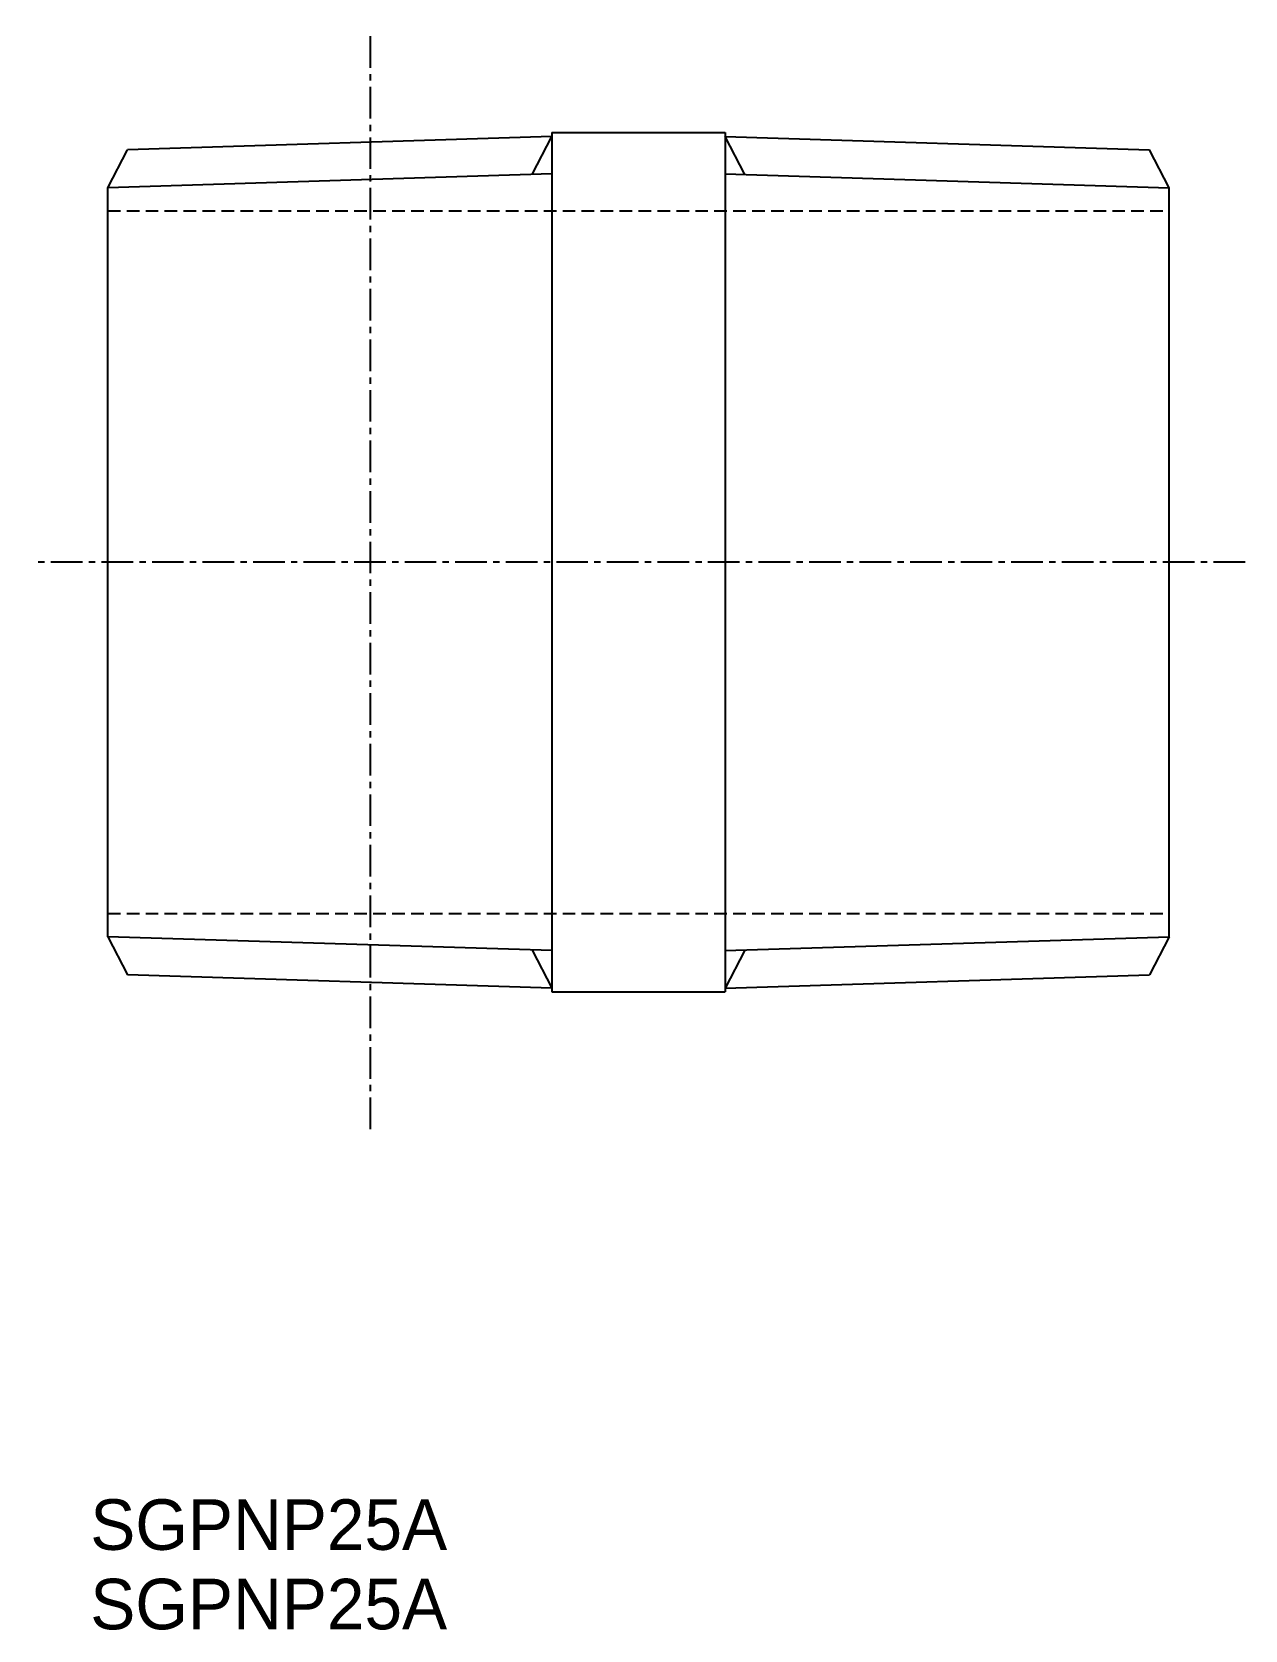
# Model space of a CAD drawing. Extents: x -50.5 to -2.5, y 61.8 to 125.
import ezdxf

# ---------------------------------------------------------------- set-up
doc = ezdxf.new("R2010")
doc.units = 0
doc.linetypes.add('CENTER', pattern=[2, 1.25, -0.25, 0.25, -0.25])
doc.linetypes.add('DASHED', pattern=[0.75, 0.5, -0.25])
doc.layers.get('0').update_dxf_attribs({"linetype": 'CONTINUOUS'})
doc.layers.add('CENTER', color=1, linetype='CENTER')

msp = doc.modelspace()

# ---------------------------------------------------------------- linework, layer by layer
at = {"color": 7, "linetype": 'CONTINUOUS'}
for p, q in [((-29.9, 120.86), (-46.69, 120.336)), ((-29.9, 121.011), (-23.046, 121.011)), ((-29.9, 121.011), (-29.9, 87.011)), ((-23.046, 121.011), (-23.046, 87.011)), ((-23.046, 120.86), (-6.256, 120.336)), ((-47.473, 118.832), (-46.69, 120.336)), ((-5.473, 118.832), (-6.256, 120.336)), ((-47.473, 89.191), (-47.473, 118.832)), ((-5.473, 89.191), (-5.473, 118.832)), ((-47.473, 89.191), (-46.69, 87.687)), ((-5.473, 89.191), (-6.256, 87.687)), ((-29.9, 87.162), (-46.69, 87.687)), ((-23.046, 87.162), (-6.256, 87.687)), ((-29.9, 87.011), (-23.046, 87.011))]:
    msp.add_line(p, q, dxfattribs=at)
at = {"color": 3, "linetype": 'CONTINUOUS'}
for p, q in [((-30.683, 119.357), (-29.9, 120.86)), ((-22.263, 119.357), (-23.046, 120.86)), ((-29.9, 119.381), (-47.473, 118.832)), ((-23.046, 119.381), (-5.473, 118.832)), ((-29.9, 88.641), (-47.473, 89.191)), ((-23.046, 88.641), (-5.473, 89.191)), ((-30.683, 88.666), (-29.9, 87.162)), ((-22.263, 88.666), (-23.046, 87.162))]:
    msp.add_line(p, q, dxfattribs=at)
at = {"color": 3, "linetype": 'DASHED'}
for p, q in [((-47.473, 117.911), (-5.473, 117.911)), ((-47.473, 90.111), (-5.473, 90.111))]:
    msp.add_line(p, q, dxfattribs=at)
at = {"layer": 'CENTER', "color": 1, "linetype": 'CENTER'}
for p, q in [((-37.083, 81.575), (-37.083, 124.995)), ((-2.473, 104.011), (-50.473, 104.011))]:
    msp.add_line(p, q, dxfattribs=at)

# ---------------------------------------------------------------- texts
at = {"color": 7, "linetype": 'CONTINUOUS'}
for p in [(-48.167, 64.929), (-48.167, 61.785)]:
    msp.add_text('SGPNP25A', height=2, dxfattribs=at).set_placement(p)

doc.saveas('drawing.dxf')
